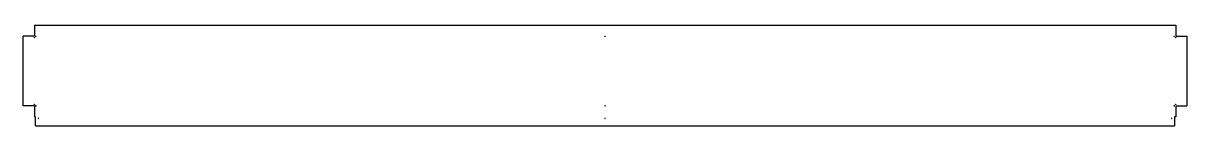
# Model space of a CAD drawing. Header units: millimetres. Extents: x 20 to 2501, y 3 to 218.
import ezdxf

# ---------------------------------------------------------------- set-up
doc = ezdxf.new("R2010")
doc.units = ezdxf.units.MM

msp = doc.modelspace()

# ---------------------------------------------------------------- linework, layer by layer
at = {"color": 7, "linetype": 'Continuous', "lineweight": 25}
for p, q in [((43.6, 218.1), (43.6, 194.5)), ((43.6, 218.1), (2477, 218.1)), ((2477, 218.1), (2477, 194.5)), ((20, 45.9), (20, 194.5)), ((43.6, 194.5), (20, 194.5)), ((2477, 194.5), (2500.6, 194.5)), ((2500.6, 194.5), (2500.6, 45.9)), ((43.6, 45.9), (20, 45.9)), ((43.6, 45.9), (43.6, 22.3)), ((2477, 45.9), (2500.6, 45.9)), ((2477, 45.9), (2477, 22.3)), ((46, 22.3), (43.6, 22.3)), ((46, 3.3), (46, 22.3)), ((46, 3.3), (2474.6, 3.3)), ((52.7, 19.5), (51.9, 19.5)), ((51.9, 19.5), (51.9, 18.7)), ((51.9, 18.7), (52.7, 18.7)), ((52.7, 18.7), (52.7, 19.5)), ((1260.7, 19.5), (1259.9, 19.5)), ((1259.9, 19.5), (1259.9, 18.7)), ((1259.9, 18.7), (1260.7, 18.7)), ((1260.7, 18.7), (1260.7, 19.5)), ((2468.6, 19.5), (2467.9, 19.5)), ((2467.9, 19.5), (2467.9, 18.7)), ((2467.9, 18.7), (2468.6, 18.7)), ((2468.6, 18.7), (2468.6, 19.5)), ((2477, 22.3), (2474.6, 22.3)), ((2474.6, 22.3), (2474.6, 3.3))]:
    msp.add_line(p, q, dxfattribs=at)
for centre in [(43.6, 191.3), (46.8, 194.4), (1260.3, 194.4), (2473.8, 194.4), (2476.9, 191.3), (43.6, 49), (46.8, 45.9), (1260.3, 45.9), (2473.8, 45.9), (2476.9, 49)]:
    msp.add_circle(centre, 0.381, dxfattribs=at)

doc.saveas('drawing.dxf')
